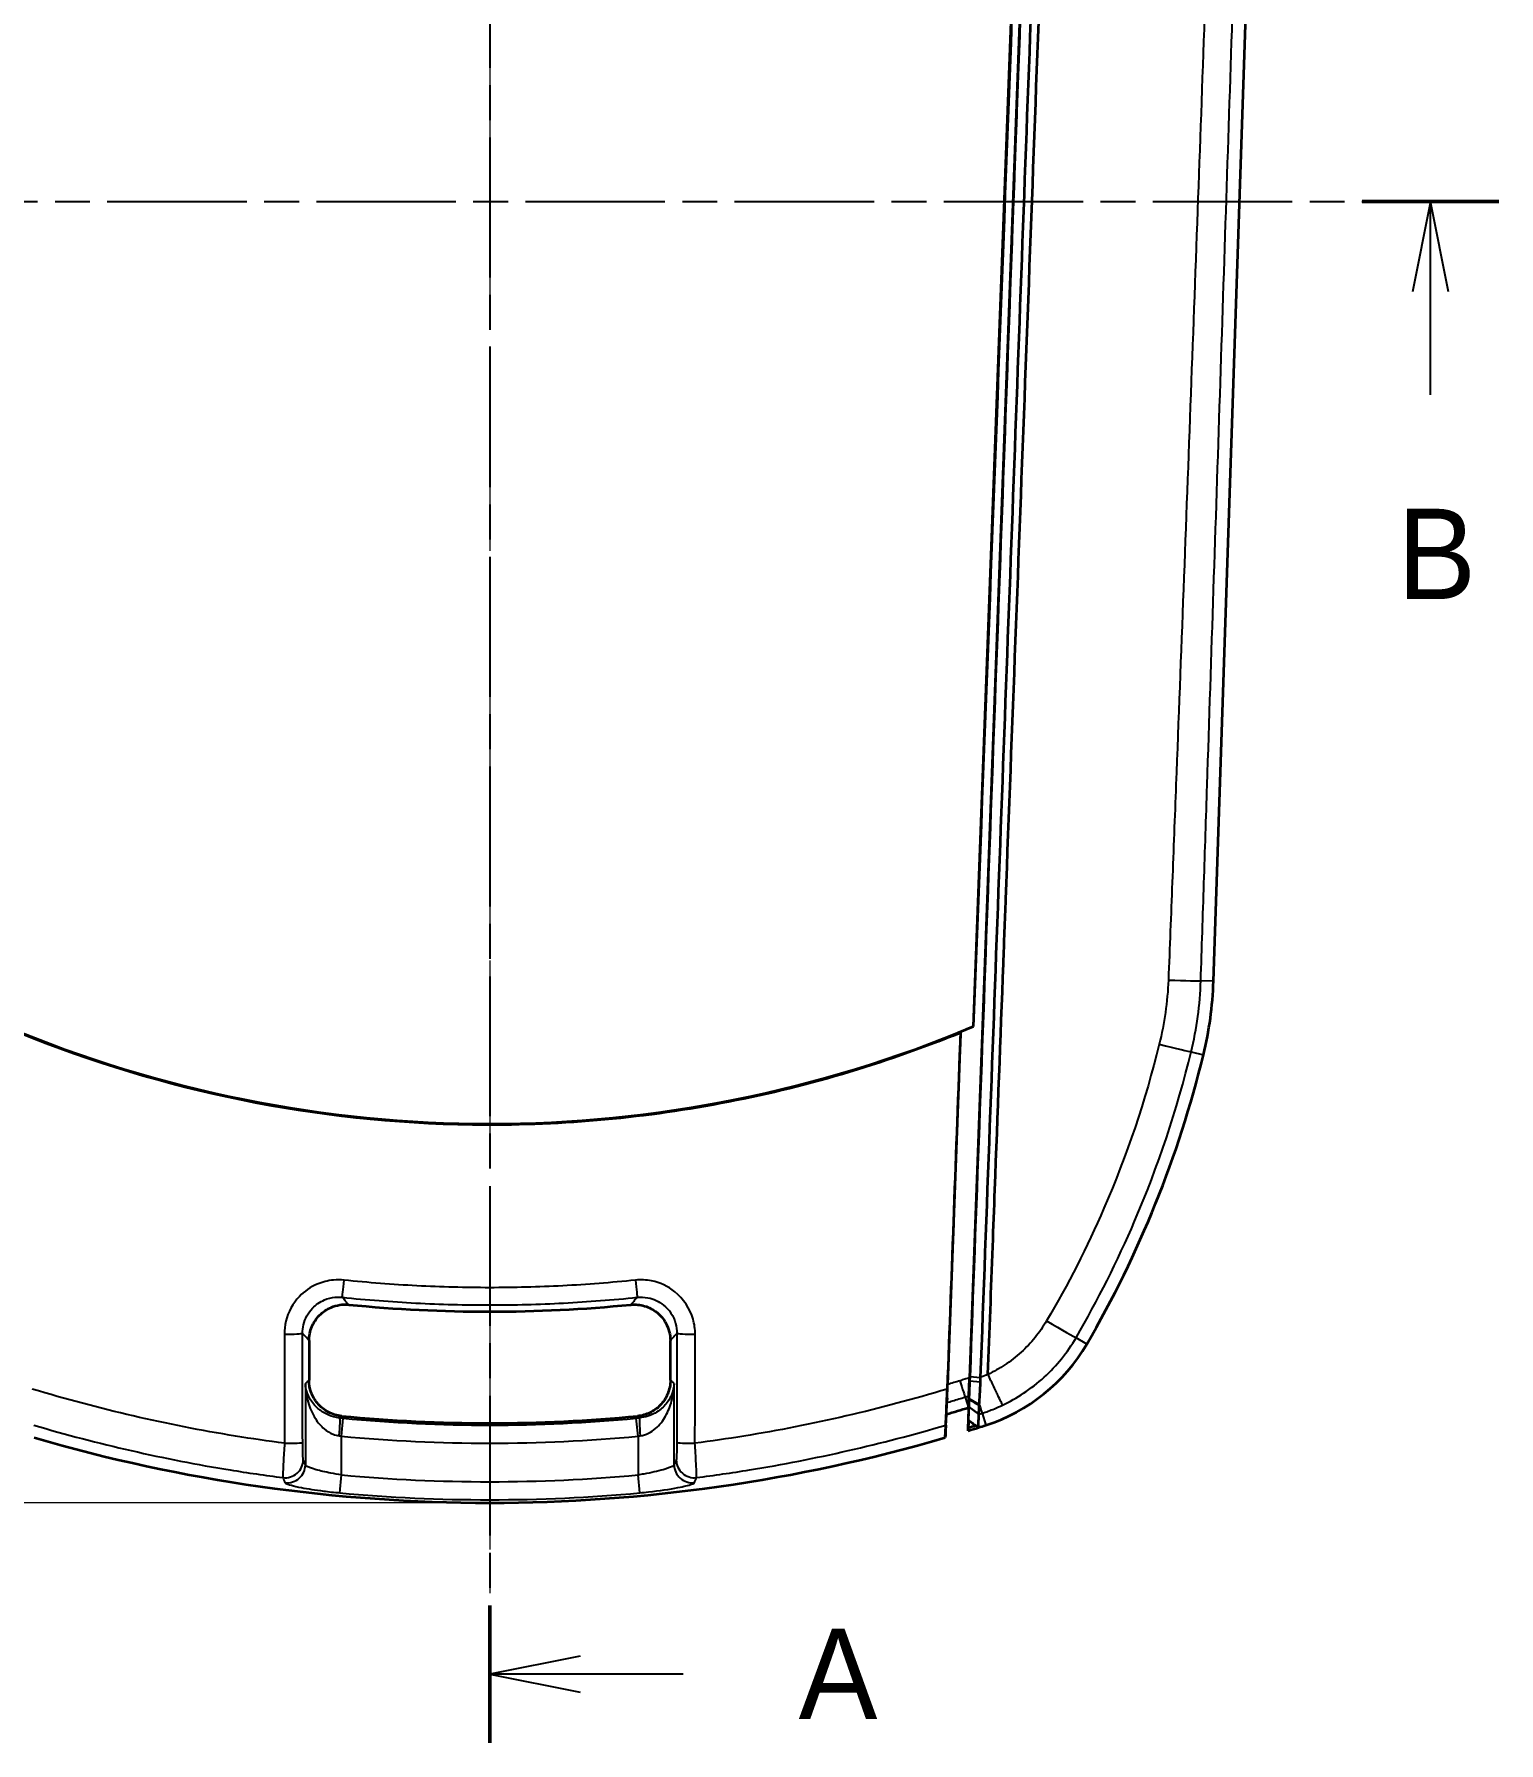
# Model space of a CAD drawing. Header units: millimetres. Extents: x 0 to 1594, y 0 to 281.
# Drawn here: x 518.78 to 559.32, y 123.63 to 170.9 of the extents above; entities that cross this region are included whole.
import ezdxf

# ---------------------------------------------------------------- set-up
doc = ezdxf.new("R2010")
doc.units = ezdxf.units.MM
doc.linetypes.add('CHAIN', pattern=[0.3543, 0.2362, -0.0295, 0.0591, -0.0295])
doc.layers.get('Defpoints').update_dxf_attribs({"lineweight": 25})
doc.layers.add('Centerline (ISO)', color=7, linetype='Continuous', lineweight=18, true_color=0x80ffff)
for name, color, linetype, lineweight in [('Dimension (ISO)', 7, 'Continuous', 18), ('Section Line (ISO)', 7, 'CHAIN', 25), ('Visible (ISO)', 7, 'Continuous', 35), ('Visible Narrow (ISO)', 7, 'Continuous', 25)]:
    doc.layers.add(name, color=color, linetype=linetype, lineweight=lineweight)
doc.styles.add('Note Text (TK)', font='')
doc.styles.get('Note Text (TK)').set_extended_font_data('MS PGothic')
doc.dimstyles.new('Default - Method 1b (TK)', dxfattribs={"dimtxt": 2.5, "dimasz": 2.5, "dimexe": 1, "dimexo": 1.5, "dimgap": 1, "dimtad": 1, "dimtoh": 1, "dimrnd": 1e-08, "dimdsep": 46, "dimtxsty": 'Note Text (TK)', "dimcen": 0.09, "dimdle": 5, "dimclrd": 100, "dimclre": 100, "dimclrt": 7, "dimadec": 1, "dimazin": 1, "dimtfac": 1, "dimtmove": 0, "dimatfit": 3, "dimfxl": 0, "dimtolj": 1, "dimlwd": -1, "dimlwe": -1, "dimarcsym": 0})

# ---------------------------------------------------------------- blocks, each defined once
blk = doc.blocks.new('2dTransSection0')
at = {"layer": 'Section Line (ISO)', "linetype": 'CHAIN', "ltscale": 16.373896}
blk.add_line((144.891, 216.651), (144.891, 131.632), dxfattribs=at)
at = {"layer": 'Section Line (ISO)', "linetype": 'Continuous', "lineweight": 50}
blk.add_line((144.891, 135.434), (144.891, 131.632), dxfattribs=at)
at = {"layer": 'Section Line (ISO)', "linetype": 'Continuous'}
for p, q in [((147.391, 134.033), (144.891, 133.533)), ((147.391, 133.533), (144.891, 133.533)), ((144.891, 133.533), (147.391, 133.033)), ((150.24, 133.533), (147.391, 133.533))]:
    blk.add_line(p, q, dxfattribs=at)
at = {"layer": 'Section Line (ISO)', "insert": (153.439, 132.29), "char_height": 2.5, "attachment_point": 7, "style": 'Note Text (TK)'}
blk.add_mtext('A', dxfattribs=at)
blk = doc.blocks.new('2dTransSection1')
at = {"layer": 'Section Line (ISO)', "linetype": 'CHAIN', "ltscale": 16.335133}
blk.add_line((116.944, 174.275), (172.819, 174.275), dxfattribs=at)
at = {"layer": 'Section Line (ISO)', "linetype": 'Continuous', "lineweight": 50}
for p, q in [((116.944, 174.275), (120.731, 174.275)), ((169.032, 174.275), (172.819, 174.275))]:
    blk.add_line(p, q, dxfattribs=at)
at = {"layer": 'Section Line (ISO)', "linetype": 'Continuous'}
for p, q in [((118.838, 174.275), (118.338, 171.775)), ((118.838, 171.775), (118.838, 174.275)), ((119.338, 171.775), (118.838, 174.275)), ((170.926, 174.275), (170.426, 171.775)), ((170.926, 171.775), (170.926, 174.275)), ((171.426, 171.775), (170.926, 174.275)), ((118.838, 168.928), (118.838, 171.775)), ((170.926, 168.928), (170.926, 171.775))]:
    blk.add_line(p, q, dxfattribs=at)
at = {"layer": 'Section Line (ISO)', "char_height": 2.5, "attachment_point": 7, "style": 'Note Text (TK)'}
for insert in [(117.918, 163.275), (170.006, 163.275)]:
    blk.add_mtext('B', dxfattribs=dict(at, insert=insert))
blk = doc.blocks.new('*D34')
at = {"layer": 'Defpoints', "color": 0, "transparency": 16777216}
for p in [(531.391, 202.275), (498.391, 130.275), (531.391, 130.275)]:
    blk.add_point(p, dxfattribs=at)
at = {"layer": 'Dimension (ISO)', "color": 100, "transparency": 16777216}
for p, q in [((529.891, 202.275), (497.391, 202.275)), ((498.391, 199.775), (498.391, 132.775)), ((529.891, 130.275), (497.391, 130.275))]:
    blk.add_line(p, q, dxfattribs=at)
for points in [[(497.974, 199.775), (498.807, 199.775), (498.391, 202.275)], [(497.974, 132.775), (498.807, 132.775), (498.391, 130.275)]]:
    blk.add_solid(points, dxfattribs=at)
at = {"layer": 'Dimension (ISO)', "color": 7, "transparency": 16777216, "insert": (496.141, 164.669), "char_height": 2.5, "attachment_point": 4, "rotation": 90, "style": 'Note Text (TK)'}
blk.add_mtext('\\A1;72', dxfattribs=at)

msp = doc.modelspace()

# ---------------------------------------------------------------- linework, layer by layer
at = {"layer": 'Centerline (ISO)', "linetype": 'CHAIN', "ltscale": 23.990969}
msp.add_line((531.3906, 204.7746), (531.3906, 127.7746), dxfattribs=at)
at = {"layer": 'Visible (ISO)'}
for p, q in [((546.7392, 189.6666), (544.6701, 133.7339)), ((546.4515, 188.1052), (544.7695, 143.4494)), ((551.4215, 144.7009), (552.8631, 187.9496)), ((544.4236, 143.3017), (544.0627, 133.5448)), ((526.3906, 134.7591), (526.3906, 133.6658)), ((536.3906, 133.6658), (536.3906, 134.7591)), ((544.6529, 133.2686), (544.6538, 133.3358)), ((544.6761, 133.7663), (544.6717, 133.648)), ((544.0319, 132.7122), (544.0442, 133.0453)), ((544.0501, 133.1681), (544.0455, 133.0816)), ((544.6391, 132.8973), (544.6332, 132.5666)), ((543.9995, 132.0772), (544.0319, 132.7122)), ((544.6373, 132.5635), (544.632, 132.2668)), ((544.6351, 132.3501), (544.6388, 132.5623))]:
    msp.add_line(p, q, dxfattribs=at)
for centre, radius, start, end in [((541.427, 145.034), 10, 346.30701, 358.09085), ((521.9955, 149.7684), 30, 329.77172, 346.30701), ((531.3906, 175.2746), 39.7131, 264.36074, 275.63926), ((543.5961, 137.1822), 5, 287.76648, 329.77172), ((531.3906, 175.2746), 42.8, 264.50799, 275.49201), ((531.3906, 175.2746), 44.9213, 287.14775, 287.41768), ((531.3906, 175.2746), 45, 287.48939, 287.76648), ((531.3906, 175.2746), 45, 253.72803, 286.27197), ((531.3906, 175.2746), 45, 287.11273, 287.48939)]:
    msp.add_arc(centre, radius, start, end, dxfattribs=at)
msp.add_ellipse((531.3906, 175.2977), major_axis=(0, 34.5444), ratio=0.9999998, start_param=2.7438951, end_param=3.5392902, dxfattribs=at)
for points, knots in [([(546.7441, 189.6672), (546.7435, 189.6516), (546.7429, 189.6361), (546.5704, 184.9741), (546.3986, 180.3279), (546.0536, 171.0042), (545.8806, 166.3267), (545.7076, 161.6498), (545.5349, 156.981), (545.3622, 152.3129), (545.0183, 143.0183), (544.8472, 138.3918), (544.6761, 133.7663)], [0.056824, 0.056824, 0.056824, 0.056824, 0.0614944, 0.0614944, 1.4567218, 1.4567218, 2.8615572, 2.8615572, 2.8615572, 4.2639783, 4.2639783, 5.6545448, 5.6545448, 5.6545448, 5.6545448]), ([(544.9779, 133.7408), (545.1491, 138.3673), (545.3203, 142.995), (545.6642, 152.2919), (545.837, 156.961), (546.0097, 161.631), (546.1828, 166.3091), (546.3559, 170.9877), (546.7009, 180.3137), (546.8728, 184.9611), (547.0459, 189.6406), (547.0471, 189.6727), (547.0483, 189.7047)], [-5.6545448, -5.6545448, -5.6545448, -5.6545448, -4.2639783, -4.2639783, -2.8615572, -2.8615572, -2.8615572, -1.4567218, -1.4567218, -0.0614944, -0.0614944, -0.0518864, -0.0518864, -0.0518864, -0.0518864]), ([(545.1795, 133.8291), (545.2241, 135.0103), (545.2689, 136.1865), (545.3331, 137.8886), (545.3527, 138.4098), (545.4511, 141.0299), (545.5288, 143.113), (545.6295, 145.785), (545.652, 146.3806), (545.8547, 151.739), (546.0344, 156.5057), (546.5808, 171.0567), (546.9231, 180.534), (547.2763, 189.72)], [-5.3671448, -5.3671448, -5.3671448, -5.3671448, -5.041829, -5.041829, -4.8983352, -4.8983352, -4.320595, -4.320595, -4.1536633, -4.1536633, -2.8114963, -2.8114963, -0.0572676, -0.0572676, -0.0572676, -0.0572676]), ([(544.4174, 143.2765), (542.2777, 142.4059), (540.0559, 141.7519), (535.5189, 140.8978), (533.2154, 140.699), (526.605, 140.7911), (522.3502, 141.6546), (518.3638, 143.2765)], [-2.6921121, -2.6921121, -2.6921121, -2.6921121, -1.9989849, -1.9989849, -1.3070956, -1.3070956, -0.0156897, -0.0156897, -0.0156897, -0.0156897]), ([(544.4236, 143.3017), (544.4226, 143.2975), (544.4216, 143.2933), (544.4195, 143.2849), (544.4185, 143.2807), (544.4174, 143.2765)], [-0.059987878, -0.059987878, -0.059987878, -0.059987878, -0.029984892, -0.029984892, -0.000029507, -0.000029507, -0.000029507, -0.000029507]), ([(526.3906, 134.7591), (526.3906, 134.8894), (526.4161, 135.0185), (526.515, 135.2594), (526.5874, 135.3689), (526.7703, 135.554), (526.8788, 135.6278), (527.0754, 135.7114), (527.156, 135.7344), (527.3212, 135.7596), (527.4051, 135.7619), (527.4882, 135.7537)], [0, 0, 0, 0, 0.03909006, 0.03909006, 0.0781273, 0.0781273, 0.1171428, 0.1171428, 0.14220416, 0.14220416, 0.16727226, 0.16727226, 0.16727226, 0.16727226]), ([(535.293, 135.7537), (535.4227, 135.7665), (535.5536, 135.7538), (535.8031, 135.6791), (535.9192, 135.6177), (536.1214, 135.454), (536.2055, 135.3532), (536.308, 135.1658), (536.3388, 135.0878), (536.3802, 134.9259), (536.3906, 134.8427), (536.3906, 134.7591)], [0, 0, 0, 0, 0.03909035, 0.03909035, 0.07812795, 0.07812795, 0.11714382, 0.11714382, 0.14220454, 0.14220454, 0.16727226, 0.16727226, 0.16727226, 0.16727226]), ([(527.2944, 132.671), (527.1647, 132.6835), (527.0387, 132.7212), (526.8085, 132.8426), (526.7064, 132.9252), (526.5485, 133.1143), (526.4901, 133.2158), (526.4109, 133.4343), (526.3906, 133.5496), (526.3906, 133.6658)], [0, 0, 0, 0, 0.03907277, 0.03907277, 0.07810683, 0.07810683, 0.11296653, 0.11296653, 0.14783463, 0.14783463, 0.14783463, 0.14783463]), ([(536.3906, 133.6658), (536.3906, 133.5356), (536.3652, 133.4066), (536.2663, 133.1658), (536.1939, 133.0562), (536.0208, 132.8809), (535.9254, 132.8131), (535.7154, 132.7134), (535.6026, 132.6822), (535.4869, 132.671)], [0, 0, 0, 0, 0.03907299, 0.03907299, 0.07810732, 0.07810732, 0.11296658, 0.11296658, 0.14783463, 0.14783463, 0.14783463, 0.14783463]), ([(544.033, 132.846), (544.0351, 132.9132), (544.0375, 132.9859), (544.044, 133.1763), (544.0483, 133.2973), (544.0528, 133.4199)], [0.01161454, 0.01161454, 0.01161454, 0.01161454, 0.036346426, 0.036346426, 0.07316926, 0.07316926, 0.07316926, 0.07316926]), ([(544.0501, 133.1681), (544.0505, 133.1819), (544.0509, 133.1968), (544.0527, 133.2579), (544.0544, 133.3101), (544.0583, 133.4232), (544.0604, 133.4836), (544.0627, 133.5448)], [0.031434171, 0.031434171, 0.031434171, 0.031434171, 0.037725816, 0.037725816, 0.055887918, 0.055887918, 0.074232563, 0.074232563, 0.074232563, 0.074232563]), ([(544.6515, 133.2321), (544.6517, 133.2372), (544.6521, 133.2544), (544.653, 133.2975), (544.6534, 133.3153), (544.6538, 133.3358)], [0, 0, 0, 0, 0.01861082, 0.01861082, 0.028536305, 0.028536305, 0.028536305, 0.028536305]), ([(544.6717, 133.648), (544.6683, 133.5557), (544.6648, 133.4646), (544.658, 133.296), (544.6548, 133.219), (544.6519, 133.1536)], [0, 0, 0, 0, 0.037805229, 0.037805229, 0.075182274, 0.075182274, 0.075182274, 0.075182274]), ([(544.6538, 133.3358), (544.6547, 133.3548), (544.6556, 133.3759), (544.6587, 133.4449), (544.6609, 133.4976), (544.6655, 133.6116), (544.6678, 133.6724), (544.6701, 133.7339)], [0.028589926, 0.028589926, 0.028589926, 0.028589926, 0.0377772, 0.0377772, 0.056084455, 0.056084455, 0.074542446, 0.074542446, 0.074542446, 0.074542446]), ([(544.9391, 132.9895), (544.9447, 133.0695), (544.9508, 133.1652), (544.9626, 133.3801), (544.9683, 133.4986), (544.9734, 133.6228)], [-0.075182274, -0.075182274, -0.075182274, -0.075182274, -0.037805229, -0.037805229, 0, 0, 0, 0]), ([(544.9734, 133.6228), (544.9742, 133.6424), (544.975, 133.662), (544.9765, 133.7014), (544.9772, 133.7211), (544.9779, 133.7408)], [-5.666399424, -5.666399424, -5.666399424, -5.666399424, -5.660472097, -5.660472097, -5.65454477, -5.65454477, -5.65454477, -5.65454477]), ([(544.0122, 132.4209), (544.0126, 132.4311), (544.0142, 132.4653), (544.0197, 132.5791), (544.0237, 132.6589), (544.0299, 132.7842), (544.0314, 132.8145), (544.033, 132.846)], [0, 0, 0, 0, 0.037084165, 0.037084165, 0.075554789, 0.075554789, 0.087088956, 0.087088956, 0.087088956, 0.087088956]), ([(544.0442, 133.0453), (544.0444, 133.0504), (544.0452, 133.0675), (544.0475, 133.1148), (544.0487, 133.1394), (544.0501, 133.1681)], [0, 0, 0, 0, 0.018501692, 0.018501692, 0.031486223, 0.031486223, 0.031486223, 0.031486223]), ([(544.6467, 132.9309), (544.6457, 132.9018), (544.6446, 132.8727), (544.6423, 132.8116), (544.6411, 132.7797), (544.64, 132.7478), (544.6388, 132.7173), (544.6377, 132.6868), (544.6355, 132.6264), (544.6343, 132.5965), (544.6332, 132.5666)], [-0.44757829, -0.44757829, -0.44757829, -0.44757829, -0.34189849, -0.34189849, -0.22603826, -0.22603826, -0.22603826, -0.11526825, -0.11526825, -0.00699889, -0.00699889, -0.00699889, -0.00699889]), ([(544.6468, 132.9315), (544.6467, 132.9314), (544.6467, 132.9313), (544.6467, 132.9311), (544.6467, 132.931), (544.6467, 132.9309)], [0.12519230833, 0.12519230833, 0.12519230833, 0.12519230833, 0.12567019281, 0.12567019281, 0.1261480773, 0.1261480773, 0.1261480773, 0.1261480773]), ([(544.651, 133.1351), (544.6508, 133.1221), (544.6505, 133.1095), (544.6497, 133.0657), (544.6491, 133.0378), (544.6486, 133.0143), (544.6482, 132.9914), (544.6478, 132.9729), (544.6473, 132.9522), (544.6472, 132.9465), (544.6469, 132.9372), (544.6468, 132.9337), (544.6468, 132.9315)], [0.056145617, 0.056145617, 0.056145617, 0.056145617, 0.063959354, 0.063959354, 0.084688928, 0.084688928, 0.084688928, 0.104864016, 0.104864016, 0.114828096, 0.114828096, 0.125192308, 0.125192308, 0.125192308, 0.125192308]), ([(544.9278, 132.7221), (544.928, 132.7247), (544.9282, 132.7288), (544.9289, 132.7399), (544.9293, 132.7468), (544.9306, 132.7717), (544.9318, 132.794), (544.9332, 132.8216), (544.9346, 132.8501), (544.9362, 132.884), (544.9386, 132.9375), (544.9393, 132.9526), (544.9399, 132.9684)], [-0.125192308, -0.125192308, -0.125192308, -0.125192308, -0.114828096, -0.114828096, -0.104864016, -0.104864016, -0.084688928, -0.084688928, -0.084688928, -0.063959354, -0.063959354, -0.056285228, -0.056285228, -0.056285228, -0.056285228]), ([(544.0122, 132.4209), (544.011, 132.389), (544.0098, 132.3571), (544.0056, 132.2425), (544.0025, 132.1598), (543.9995, 132.0772)], [0.18891145, 0.18891145, 0.18891145, 0.18891145, 0.30468792, 0.30468792, 0.60490983, 0.60490983, 0.60490983, 0.60490983]), ([(544.6332, 132.5666), (544.6801, 132.5313), (544.727, 132.496), (544.8207, 132.4254), (544.8676, 132.3901), (544.9144, 132.3548)], [0, 0, 0, 0, 0.017600569, 0.017600569, 0.035202217, 0.035202217, 0.035202217, 0.035202217]), ([(544.9144, 132.3548), (544.9144, 132.3553), (544.9145, 132.3557), (544.9156, 132.3862), (544.9167, 132.4162), (544.9189, 132.4767), (544.92, 132.5073), (544.9211, 132.5378), (544.9222, 132.5698), (544.9234, 132.6018), (544.9256, 132.663), (544.9267, 132.6922), (544.9277, 132.7214)], [0.00532719, 0.00532719, 0.00532719, 0.00532719, 0.00699889, 0.00699889, 0.11526825, 0.11526825, 0.22603826, 0.22603826, 0.22603826, 0.34189849, 0.34189849, 0.44757829, 0.44757829, 0.44757829, 0.44757829]), ([(544.9277, 132.7214), (544.9277, 132.7215), (544.9277, 132.7216), (544.9278, 132.7218), (544.9278, 132.722), (544.9278, 132.7221)], [-0.1261480773, -0.1261480773, -0.1261480773, -0.1261480773, -0.12567019281, -0.12567019281, -0.12519230833, -0.12519230833, -0.12519230833, -0.12519230833]), ([(544.632, 132.2668), (544.6325, 132.2808), (544.633, 132.2946), (544.634, 132.3224), (544.6346, 132.3362), (544.6351, 132.3501)], [0.00100527, 0.00100527, 0.00100527, 0.00100527, 0.05140962, 0.05140962, 0.10172985, 0.10172985, 0.10172985, 0.10172985])]:
    msp.add_open_spline(points, degree=3, knots=knots, dxfattribs=at)
for points, degree in [([(546.4605, 188.1116), (545.9076, 173.2172), (545.3453, 158.3284), (544.7737, 143.4465)], 3), ([(544.4174, 143.2765), (544.2959, 139.9905), (544.1743, 136.7049), (544.0528, 133.4199)], 3), ([(544.7737, 143.4465), (544.6572, 143.3976), (544.5406, 143.3493), (544.4236, 143.3017)], 3), ([(544.7737, 143.4465), (544.7716, 143.4479), (544.7695, 143.4494)], 2), ([(544.6391, 132.8973), (544.4371, 132.8341), (544.2347, 132.7724), (544.0319, 132.7122)], 3), ([(544.651, 133.1351), (544.6517, 133.1796), (544.6523, 133.2241), (544.6529, 133.2686)], 3), ([(544.6519, 133.1536), (544.6516, 133.1474), (544.6513, 133.1412), (544.651, 133.1351)], 3), ([(544.9376, 132.968), (544.9381, 132.975), (544.9386, 132.9822), (544.9391, 132.9895)], 3)]:
    msp.add_open_spline(points, degree=degree, dxfattribs=at)
msp.add_rational_spline([(544.6391, 132.8973), (544.6453, 133.0653), (544.6515, 133.2321)], [133.929089376, 134.288588635, 134.647122312], degree=2, dxfattribs=at)
at = {"layer": 'Visible Narrow (ISO)'}
for p, q in [((544.6701, 133.7339), (546.7392, 189.6669)), ((551.4215, 144.7009), (551.0705, 144.7126)), ((550.8027, 142.7497), (551.1428, 142.6668)), ((547.9163, 134.665), (547.6167, 134.8396)), ((526.2871, 133.5719), (526.2871, 131.3245)), ((536.4942, 131.3245), (536.4942, 133.5719)), ((544.6717, 133.648), (544.9734, 133.6228)), ((544.6761, 133.7663), (544.9779, 133.7408)), ((544.5449, 133.1986), (544.6391, 132.8973)), ((544.9277, 132.7214), (544.6467, 132.9309)), ((544.6468, 132.9315), (544.9278, 132.7221)), ((544.9391, 132.9895), (544.6519, 133.1536)), ((527.2865, 132.1166), (527.3338, 132.614)), ((535.4948, 132.1166), (535.4475, 132.614)), ((545.0162, 132.7503), (545.1218, 132.4207)), ((527.2865, 131.0448), (527.2865, 132.1166)), ((535.4948, 132.1166), (535.4948, 131.0448)), ((527.2404, 130.5485), (527.2865, 131.0448)), ((535.5408, 130.5485), (535.4948, 131.0448))]:
    msp.add_line(p, q, dxfattribs=at)
for radius, start, end in [(42.853, 264.56773, 275.43227), (43.3527, 264.56773, 275.43227), (44.4198, 264.69861, 275.30139), (44.9182, 264.69861, 275.30139)]:
    msp.add_arc((531.3906, 175.2746), radius, start, end, dxfattribs=at)
for centre, major_axis, ratio, start_param, end_param in [((550.0742, 144.7458), (0.9995, -0.0325), 0.0103448, 4.8120867, 6.2046413), ((549.8341, 142.9857), (0.9717, -0.2364), 0.0047785, 4.8035804, 6.2046446), ((527.3598, 136.4549), (-0.0517, -0.4973), 0.0009382, 0.0349066, 1.5262551), ((535.4214, 136.4549), (0.0517, -0.4973), 0.0009382, 4.7569302, 6.2482787), ((546.7553, 135.3415), (0.8644, -0.5029), 0.0083768, 4.7718054, 6.2046427), ((525.7085, 134.9609), (0.5, 0.0008), 0.0458331, 4.7068256, 6.248242), ((537.0727, 134.9609), (-0.5, 0.0008), 0.0458331, 0.0349433, 1.5763597), ((544.3962, 133.6743), (0.1492, -0.4772), 0.0008002, 4.763777, 6.2046455), ((544.712, 133.6997), (0.3052, -0.9523), 0.0007928, 5.5538721, 6.2046455), ((527.1917, 132.1256), (0.0473, 0.4978), 0.0628803, 4.7183683, 6.2482095), ((535.5895, 132.1256), (-0.0473, 0.4978), 0.0628803, 0.0349758, 1.564817), ((525.7135, 131.9435), (0.5, 0.0008), 0.0482875, 4.7062724, 6.2482379), ((537.0677, 131.9435), (-0.5, 0.0008), 0.0482875, 0.0349474, 1.5769129), ((525.7296, 131.4633), (-0.4616, -0.1922), 0.9958987, 1.0495267, 2.7455884), ((537.0517, 131.4633), (0.4616, -0.1922), 0.9958987, 3.5375969, 5.2336586), ((525.7874, 131.3245), (-0.4615, -0.1923), 0.9959051, 1.0508887, 2.7452618), ((536.9939, 131.3245), (0.4615, -0.1923), 0.9959051, 3.5379235, 5.2322966)]:
    msp.add_ellipse(centre, major_axis=major_axis, ratio=ratio, start_param=start_param, end_param=end_param, dxfattribs=at)
for points, knots in [([(551.7534, 187.9902), (551.739, 187.5354), (551.7236, 187.0945), (551.6931, 186.2034), (551.6778, 185.7579), (551.6319, 184.4201), (551.6012, 183.528), (551.5059, 180.7777), (551.441, 178.9197), (551.2497, 173.494), (551.1217, 169.9265), (550.8599, 162.7548), (550.7261, 159.1506), (550.5217, 153.7444), (550.4529, 151.9423), (550.3489, 149.2393), (550.3141, 148.3383), (550.2441, 146.5363), (550.2097, 145.6402), (550.1733, 144.7323)], [-4.3273291, -4.3273291, -4.3273291, -4.3273291, -4.1936085, -4.1936085, -4.0598879, -4.0598879, -3.7921176, -3.7921176, -3.2344481, -3.2344481, -2.1636645, -2.1636645, -1.0818323, -1.0818323, -0.5409161, -0.5409161, -0.2704581, -0.2704581, 0, 0, 0, 0]), ([(551.0705, 144.7126), (551.0998, 145.6136), (551.1294, 146.5146), (551.1884, 148.3166), (551.2179, 149.2177), (551.3064, 151.9207), (551.3655, 153.7228), (551.543, 159.1289), (551.6616, 162.733), (551.8981, 169.9044), (552.016, 173.4717), (552.1956, 178.8969), (552.2572, 180.7548), (552.3484, 183.5047), (552.378, 184.3968), (552.4225, 185.7344), (552.4373, 186.1799), (552.4669, 187.0709), (552.4816, 187.5163), (552.4965, 187.9618)], [0, 0, 0, 0, 0.2704581, 0.2704581, 0.5409161, 0.5409161, 1.0818323, 1.0818323, 2.1636645, 2.1636645, 3.2344481, 3.2344481, 3.7921176, 3.7921176, 4.0598879, 4.0598879, 4.1936085, 4.1936085, 4.3273291, 4.3273291, 4.3273291, 4.3273291]), ([(550.1733, 144.7323), (550.1614, 144.4337), (550.1343, 144.1354), (550.0502, 143.5436), (549.9928, 143.2482), (549.9214, 142.9596)], [-0.17787956, -0.17787956, -0.17787956, -0.17787956, -0.08893978, -0.08893978, 0, 0, 0, 0]), ([(550.8027, 142.7497), (550.8808, 143.071), (550.9425, 143.3967), (551.0319, 144.0519), (551.0598, 144.3821), (551.0705, 144.7126)], [0, 0, 0, 0, 0.08893978, 0.08893978, 0.17787956, 0.17787956, 0.17787956, 0.17787956]), ([(549.9214, 142.9596), (549.538, 141.4081), (549.0255, 139.8888), (547.9257, 137.3524), (547.3965, 136.3105), (546.8024, 135.3044)], [-0.82696655, -0.82696655, -0.82696655, -0.82696655, -0.34894127, -0.34894127, 0, 0, 0, 0]), ([(547.6167, 134.8396), (548.2219, 135.8799), (548.7641, 136.9569), (549.8892, 139.5781), (550.4129, 141.1476), (550.8027, 142.7497)], [0, 0, 0, 0, 0.34894127, 0.34894127, 0.82696655, 0.82696655, 0.82696655, 0.82696655]), ([(527.358, 136.4327), (527.2613, 136.4427), (527.1636, 136.4433), (526.9119, 136.4203), (526.7593, 136.3818), (526.4303, 136.2415), (526.2607, 136.1241), (525.9397, 135.7879), (525.8097, 135.5495), (525.7198, 135.1777), (525.7056, 135.0578), (525.7058, 134.938)], [0, 0, 0, 0, 0.02914914, 0.02914914, 0.07578776, 0.07578776, 0.13641797, 0.13641797, 0.21523724, 0.21523724, 0.25121954, 0.25121954, 0.25121954, 0.25121954]), ([(535.4232, 136.4327), (534.7535, 136.3632), (534.082, 136.311), (532.7372, 136.2414), (532.0639, 136.2239), (531.3906, 136.2239), (530.7173, 136.2239), (530.044, 136.2414), (528.6992, 136.311), (528.0277, 136.3632), (527.358, 136.4327)], [-0.80760007, -0.80760007, -0.80760007, -0.80760007, -0.60570005, -0.60570005, -0.40380003, -0.40380003, -0.40380003, -0.20190002, -0.20190002, 0, 0, 0, 0]), ([(537.0754, 134.938), (537.0757, 135.0766), (537.0566, 135.2153), (536.9348, 135.6474), (536.7554, 135.9187), (536.3264, 136.262), (536.1036, 136.3656), (535.7227, 136.4412), (535.5718, 136.4481), (535.4232, 136.4327)], [0, 0, 0, 0, 0.0416192, 0.0416192, 0.1347749, 0.1347749, 0.20643314, 0.20643314, 0.25121954, 0.25121954, 0.25121954, 0.25121954]), ([(526.2082, 134.9609), (526.208, 135.0409), (526.2173, 135.1209), (526.2769, 135.369), (526.3633, 135.5281), (526.577, 135.7523), (526.6899, 135.8307), (526.9091, 135.9242), (527.0108, 135.9498), (527.1786, 135.965), (527.2437, 135.9646), (527.3082, 135.9578)], [-0.25121954, -0.25121954, -0.25121954, -0.25121954, -0.21523724, -0.21523724, -0.13641797, -0.13641797, -0.07578776, -0.07578776, -0.02914914, -0.02914914, 0, 0, 0, 0]), ([(527.3082, 135.9578), (527.9862, 135.8874), (528.666, 135.8346), (530.0274, 135.764), (530.709, 135.7464), (531.3906, 135.7464), (532.0722, 135.7464), (532.7538, 135.764), (534.1153, 135.8346), (534.7951, 135.8874), (535.473, 135.9578)], [0, 0, 0, 0, 0.20190002, 0.20190002, 0.40380003, 0.40380003, 0.40380003, 0.60570005, 0.60570005, 0.80760007, 0.80760007, 0.80760007, 0.80760007]), ([(527.4882, 135.7537), (527.4776, 135.7657), (527.4669, 135.7777), (527.4343, 135.8147), (527.4123, 135.8396), (527.3904, 135.8645), (527.3684, 135.8895), (527.3464, 135.9144), (527.319, 135.9455), (527.3136, 135.9517), (527.3082, 135.9578)], [0.10020361, 0.10020361, 0.10020361, 0.10020361, 0.19429667, 0.19429667, 0.38859335, 0.38859335, 0.38859335, 0.58289002, 0.58289002, 0.63072111, 0.63072111, 0.63072111, 0.63072111]), ([(535.473, 135.9578), (535.4676, 135.9517), (535.4622, 135.9455), (535.4348, 135.9144), (535.4128, 135.8895), (535.3909, 135.8645), (535.3689, 135.8396), (535.3469, 135.8147), (535.3143, 135.7777), (535.3037, 135.7657), (535.293, 135.7537)], [-0.63076992, -0.63076992, -0.63076992, -0.63076992, -0.58292663, -0.58292663, -0.38861776, -0.38861776, -0.38861776, -0.19430888, -0.19430888, -0.10025242, -0.10025242, -0.10025242, -0.10025242]), ([(535.473, 135.9578), (535.5721, 135.9682), (535.6727, 135.9636), (535.9266, 135.9134), (536.075, 135.8443), (536.3606, 135.6154), (536.48, 135.4344), (536.5607, 135.146), (536.5733, 135.0534), (536.573, 134.9609)], [-0.25121954, -0.25121954, -0.25121954, -0.25121954, -0.20643314, -0.20643314, -0.1347749, -0.1347749, -0.0416192, -0.0416192, 0, 0, 0, 0]), ([(546.8024, 135.3044), (546.7084, 135.1451), (546.6011, 134.9908), (546.3656, 134.7012), (546.2373, 134.5656), (546.0991, 134.4398), (545.957, 134.3104), (545.8047, 134.1919), (545.4967, 133.9882), (545.3411, 133.9005), (545.1804, 133.8246)], [-0.22096264, -0.22096264, -0.22096264, -0.22096264, -0.16572198, -0.16572198, -0.11048132, -0.11048132, -0.11048132, -0.0536833, -0.0536833, -0.00095823, -0.00095823, -0.00095823, -0.00095823]), ([(525.7058, 134.938), (525.7065, 134.4348), (525.7073, 133.9317), (525.7089, 132.9255), (525.7097, 132.4224), (525.7105, 131.9193)], [-0.30207606, -0.30207606, -0.30207606, -0.30207606, -0.15103803, -0.15103803, 0, 0, 0, 0]), ([(526.2132, 131.9435), (526.2123, 132.4464), (526.2115, 132.9492), (526.2098, 133.9551), (526.209, 134.458), (526.2082, 134.9609)], [0, 0, 0, 0, 0.15103803, 0.15103803, 0.30207606, 0.30207606, 0.30207606, 0.30207606]), ([(526.2082, 134.9609), (526.2129, 134.9557), (526.2176, 134.9505), (526.2449, 134.9203), (526.2675, 134.8952), (526.29, 134.8703), (526.3126, 134.8453), (526.3352, 134.8203), (526.3687, 134.7833), (526.3797, 134.7712), (526.3906, 134.7591)], [-0.62321156, -0.62321156, -0.62321156, -0.62321156, -0.58289002, -0.58289002, -0.38859335, -0.38859335, -0.38859335, -0.19429667, -0.19429667, -0.10020361, -0.10020361, -0.10020361, -0.10020361]), ([(536.3906, 134.7591), (536.4015, 134.7712), (536.4125, 134.7832), (536.446, 134.8203), (536.4686, 134.8452), (536.4912, 134.8702), (536.5138, 134.8952), (536.5364, 134.9203), (536.5636, 134.9505), (536.5683, 134.9557), (536.573, 134.9609)], [0.10025242, 0.10025242, 0.10025242, 0.10025242, 0.19430888, 0.19430888, 0.38861776, 0.38861776, 0.38861776, 0.58292663, 0.58292663, 0.62326038, 0.62326038, 0.62326038, 0.62326038]), ([(536.573, 134.9609), (536.5722, 134.458), (536.5714, 133.9551), (536.5697, 132.9492), (536.5689, 132.4464), (536.568, 131.9435)], [0, 0, 0, 0, 0.15103803, 0.15103803, 0.30207606, 0.30207606, 0.30207606, 0.30207606]), ([(537.0708, 131.9193), (537.0716, 132.4224), (537.0724, 132.9255), (537.0739, 133.9317), (537.0747, 134.4348), (537.0754, 134.938)], [-0.30207606, -0.30207606, -0.30207606, -0.30207606, -0.15103803, -0.15103803, 0, 0, 0, 0]), ([(545.585, 132.9749), (545.7856, 133.0697), (545.9799, 133.1792), (546.3658, 133.4347), (546.5573, 133.584), (546.7357, 133.7472), (546.9093, 133.9059), (547.0702, 134.0771), (547.365, 134.4427), (547.4988, 134.6371), (547.6167, 134.8396)], [0.00138833, 0.00138833, 0.00138833, 0.00138833, 0.0536833, 0.0536833, 0.11048132, 0.11048132, 0.11048132, 0.16572198, 0.16572198, 0.22096264, 0.22096264, 0.22096264, 0.22096264]), ([(545.1795, 133.8291), (545.1188, 133.8003), (545.0573, 133.7732), (544.9894, 133.7455), (544.9837, 133.7431), (544.9779, 133.7408)], [-0.048628674, -0.048628674, -0.048628674, -0.048628674, -0.028499894, -0.028499894, -0.026642988, -0.026642988, -0.026642988, -0.026642988]), ([(545.1804, 133.8246), (545.1803, 133.8248), (545.1802, 133.825), (545.1796, 133.8265), (545.1795, 133.8278), (545.1795, 133.8291)], [0.45684088872, 0.45684088872, 0.45684088872, 0.45684088872, 0.45694814883, 0.45694814883, 0.45751471025, 0.45751471025, 0.45751471025, 0.45751471025]), ([(545.585, 132.9749), (545.585, 132.9751), (545.5849, 132.9752), (545.5806, 132.9837), (545.5688, 133.0078), (545.5312, 133.086), (545.5056, 133.1396), (545.4366, 133.2844), (545.3913, 133.3796), (545.2905, 133.592), (545.236, 133.7071), (545.1804, 133.8246)], [-0.0006688, -0.0006688, -0.0006688, -0.0006688, 0, 0, 0.03261572, 0.03261572, 0.06523147, 0.06523147, 0.10429603, 0.10429603, 0.14336025, 0.14336025, 0.14336025, 0.14336025]), ([(525.7105, 131.9193), (525.2588, 131.9784), (524.8081, 132.0446), (522.4559, 132.4273), (520.5738, 132.8626), (518.7284, 133.4199)], [-0.71784722, -0.71784722, -0.71784722, -0.71784722, -0.58134514, -0.58134514, -0.00367717, -0.00367717, -0.00367717, -0.00367717]), ([(526.3906, 133.6658), (526.3786, 133.6549), (526.3666, 133.644), (526.333, 133.6136), (526.3115, 133.5941), (526.29, 133.5746), (526.289, 133.5737), (526.2881, 133.5728), (526.2871, 133.5719)], [0.10011127, 0.10011127, 0.10011127, 0.10011127, 0.20356465, 0.20356465, 0.3884572, 0.3884572, 0.3884572, 0.3969508, 0.3969508, 0.3969508, 0.3969508]), ([(527.2401, 132.6229), (527.1823, 132.6283), (527.1247, 132.6386), (526.9806, 132.6762), (526.8985, 132.7096), (526.727, 132.8031), (526.6445, 132.867), (526.4849, 133.0283), (526.4179, 133.1288), (526.3208, 133.3434), (526.2932, 133.4585), (526.2871, 133.5719)], [-0.26692927, -0.26692927, -0.26692927, -0.26692927, -0.2407862, -0.2407862, -0.19895727, -0.19895727, -0.14457967, -0.14457967, -0.0738888, -0.0738888, 0.00061887, 0.00061887, 0.00061887, 0.00061887]), ([(526.2871, 133.5719), (526.2912, 133.3991), (526.3167, 133.2237), (526.41, 132.8965), (526.4753, 132.7435), (526.632, 132.4976), (526.7134, 132.4002), (526.8832, 132.2577), (526.9647, 132.2067), (527.1081, 132.1494), (527.1656, 132.1338), (527.2233, 132.1256)], [-0.00061887, -0.00061887, -0.00061887, -0.00061887, 0.0738888, 0.0738888, 0.14457967, 0.14457967, 0.19895727, 0.19895727, 0.2407862, 0.2407862, 0.26692927, 0.26692927, 0.26692927, 0.26692927]), ([(536.4942, 133.5719), (536.4884, 133.4652), (536.4637, 133.3571), (536.3789, 133.1583), (536.3228, 133.0672), (536.2481, 132.9822), (536.1733, 132.8971), (536.0808, 132.8194), (535.8449, 132.6871), (535.6961, 132.6374), (535.5411, 132.6229)], [-0.26754815, -0.26754815, -0.26754815, -0.26754815, -0.19747649, -0.19747649, -0.13377407, -0.13377407, -0.13377407, -0.07007166, -0.07007166, 0, 0, 0, 0]), ([(535.5579, 132.1256), (535.7126, 132.1477), (535.8605, 132.2234), (536.0942, 132.4251), (536.1853, 132.5435), (536.2585, 132.6731), (536.3317, 132.8026), (536.3863, 132.9416), (536.4675, 133.2446), (536.4903, 133.4094), (536.4942, 133.5719)], [0, 0, 0, 0, 0.07007166, 0.07007166, 0.13377407, 0.13377407, 0.13377407, 0.19747649, 0.19747649, 0.26754815, 0.26754815, 0.26754815, 0.26754815]), ([(536.4942, 133.5719), (536.4932, 133.5728), (536.4922, 133.5737), (536.4912, 133.5746), (536.4694, 133.5943), (536.4477, 133.614), (536.4141, 133.6445), (536.4024, 133.6552), (536.3906, 133.6658)], [-0.39701932, -0.39701932, -0.39701932, -0.39701932, -0.38849146, -0.38849146, -0.38849146, -0.20133892, -0.20133892, -0.10017979, -0.10017979, -0.10017979, -0.10017979]), ([(544.0528, 133.4199), (542.2074, 132.8626), (540.3253, 132.4273), (537.9731, 132.0446), (537.5224, 131.9784), (537.0708, 131.9193)], [-2.57005471, -2.57005471, -2.57005471, -2.57005471, -1.99238675, -1.99238675, -1.85588466, -1.85588466, -1.85588466, -1.85588466]), ([(544.4035, 133.6497), (544.3465, 133.6319), (544.2894, 133.6142), (544.1758, 133.5792), (544.1193, 133.562), (544.0627, 133.5448)], [-0.035802311, -0.035802311, -0.035802311, -0.035802311, -0.017901156, -0.017901156, -0.000163123, -0.000163123, -0.000163123, -0.000163123]), ([(544.6701, 133.7339), (544.6257, 133.7198), (544.5813, 133.7056), (544.4924, 133.6776), (544.4479, 133.6636), (544.4035, 133.6497)], [0, 0, 0, 0, 0.013972283, 0.013972283, 0.027944566, 0.027944566, 0.027944566, 0.027944566]), ([(544.0442, 133.0453), (544.0958, 133.0607), (544.1473, 133.0763), (544.1989, 133.0919), (544.2566, 133.1095), (544.3143, 133.1271), (544.4297, 133.1627), (544.4873, 133.1806), (544.5449, 133.1986)], [-0.015973192, -0.015973192, -0.015973192, -0.015973192, 0, 0, 0, 0.017901156, 0.017901156, 0.035802311, 0.035802311, 0.035802311, 0.035802311]), ([(544.651, 133.1351), (544.6749, 133.1212), (544.6988, 133.1072), (544.7465, 133.0794), (544.7704, 133.0655), (544.8182, 133.0376), (544.842, 133.0237), (544.8898, 132.9958), (544.9137, 132.9819), (544.9376, 132.968)], [0, 0, 0, 0, 0.25, 0.25, 0.5, 0.5, 0.75, 0.75, 1, 1, 1, 1]), ([(545.0162, 132.7503), (545.1313, 132.7872), (545.2451, 132.8286), (545.4339, 132.9059), (545.5099, 132.9394), (545.585, 132.9749)], [0, 0, 0, 0, 0.028499894, 0.028499894, 0.048079407, 0.048079407, 0.048079407, 0.048079407]), ([(518.769, 132.4209), (520.5531, 131.8953), (522.3701, 131.4814), (524.6912, 131.1031), (525.1779, 131.032), (525.6657, 130.9689)], [0.03583204, 0.03583204, 0.03583204, 0.03583204, 0.58134514, 0.58134514, 0.72560509, 0.72560509, 0.72560509, 0.72560509]), ([(527.2401, 132.6229), (527.2459, 132.6281), (527.2517, 132.6332), (527.2698, 132.6492), (527.2821, 132.6601), (527.2944, 132.671)], [-0.25232479, -0.25232479, -0.25232479, -0.25232479, -0.20356465, -0.20356465, -0.10011127, -0.10011127, -0.10011127, -0.10011127]), ([(527.3338, 132.614), (527.3182, 132.6155), (527.3025, 132.617), (527.2713, 132.62), (527.2557, 132.6215), (527.2401, 132.6229)], [0, 0, 0, 0, 0.004761723, 0.004761723, 0.0095234461, 0.0095234461, 0.0095234461, 0.0095234461]), ([(535.5411, 132.6229), (535.5255, 132.6215), (535.5099, 132.62), (535.4787, 132.617), (535.4631, 132.6155), (535.4475, 132.614)], [0, 0, 0, 0, 0.004761723, 0.004761723, 0.0095234461, 0.0095234461, 0.0095234461, 0.0095234461]), ([(535.4869, 132.671), (535.4989, 132.6604), (535.5109, 132.6497), (535.529, 132.6337), (535.5351, 132.6283), (535.5411, 132.6229)], [0.10017979, 0.10017979, 0.10017979, 0.10017979, 0.20133892, 0.20133892, 0.25239331, 0.25239331, 0.25239331, 0.25239331]), ([(537.1155, 130.9689), (537.6033, 131.032), (538.0901, 131.1031), (540.4112, 131.4814), (542.2281, 131.8953), (544.0122, 132.4209)], [1.84812679, 1.84812679, 1.84812679, 1.84812679, 1.99238675, 1.99238675, 2.53789985, 2.53789985, 2.53789985, 2.53789985]), ([(544.9278, 132.7221), (544.9387, 132.7256), (544.9496, 132.729), (544.9606, 132.7325), (544.9652, 132.734), (544.9699, 132.7355), (544.9791, 132.7385), (544.9838, 132.7399), (544.9884, 132.7414), (544.993, 132.7429), (544.9977, 132.7444), (545.0069, 132.7473), (545.0116, 132.7488), (545.0162, 132.7503)], [-0.003367091, -0.003367091, -0.003367091, -0.003367091, 0, 0, 0, 0.0014276782, 0.0014276782, 0.0028553565, 0.0028553565, 0.0028553565, 0.0042830347, 0.0042830347, 0.0057107129, 0.0057107129, 0.0057107129, 0.0057107129]), ([(525.7105, 131.9193), (525.6989, 131.7394), (525.6885, 131.5622), (525.6748, 131.301), (525.6704, 131.2048), (525.6656, 131.0744), (525.6645, 131.031), (525.6645, 130.9856), (525.6649, 130.9741), (525.6657, 130.9689)], [-0.072623604, -0.072623604, -0.072623604, -0.072623604, -0.045369475, -0.045369475, -0.025205264, -0.025205264, -0.009694332, -0.009694332, 0, 0, 0, 0]), ([(526.2293, 131.4633), (526.2281, 131.466), (526.227, 131.4718), (526.2242, 131.4949), (526.2225, 131.5169), (526.2191, 131.5828), (526.2174, 131.6315), (526.2144, 131.7633), (526.2133, 131.8527), (526.2132, 131.9435)], [0, 0, 0, 0, 0.009694332, 0.009694332, 0.025205264, 0.025205264, 0.045369475, 0.045369475, 0.072623604, 0.072623604, 0.072623604, 0.072623604]), ([(527.2233, 132.1256), (527.2338, 132.1241), (527.2443, 132.1226), (527.2654, 132.1196), (527.2759, 132.1181), (527.2865, 132.1166)], [-0.0095234461, -0.0095234461, -0.0095234461, -0.0095234461, -0.004761723, -0.004761723, 0, 0, 0, 0]), ([(535.4948, 132.1166), (535.5053, 132.1181), (535.5158, 132.1196), (535.5369, 132.1226), (535.5474, 132.1241), (535.5579, 132.1256)], [-0.0095234461, -0.0095234461, -0.0095234461, -0.0095234461, -0.004761723, -0.004761723, 0, 0, 0, 0]), ([(536.568, 131.9435), (536.568, 131.9105), (536.5678, 131.8777), (536.5671, 131.7943), (536.5664, 131.745), (536.5641, 131.6417), (536.5625, 131.5908), (536.558, 131.5014), (536.555, 131.4706), (536.552, 131.4633)], [0, 0, 0, 0, 0.009907093, 0.009907093, 0.025758443, 0.025758443, 0.046365197, 0.046365197, 0.072623606, 0.072623606, 0.072623606, 0.072623606]), ([(537.1155, 130.9689), (537.1177, 130.983), (537.1169, 131.0439), (537.1101, 131.2205), (537.1054, 131.3214), (537.0945, 131.526), (537.0889, 131.6236), (537.079, 131.7888), (537.0749, 131.8539), (537.0708, 131.9193)], [-0.072623606, -0.072623606, -0.072623606, -0.072623606, -0.046365197, -0.046365197, -0.025758443, -0.025758443, -0.009907093, -0.009907093, 0, 0, 0, 0]), ([(526.2871, 131.3245), (526.2774, 131.3476), (526.2678, 131.3707), (526.2485, 131.417), (526.2389, 131.4401), (526.2293, 131.4633)], [0, 0, 0, 0, 0.0831178, 0.0831178, 0.16623559, 0.16623559, 0.16623559, 0.16623559]), ([(536.552, 131.4633), (536.5423, 131.4401), (536.5327, 131.417), (536.5134, 131.3707), (536.5038, 131.3476), (536.4942, 131.3245)], [0, 0, 0, 0, 0.0831178, 0.0831178, 0.16623559, 0.16623559, 0.16623559, 0.16623559]), ([(525.6657, 130.9689), (525.6755, 130.9458), (525.6852, 130.9226), (525.7048, 130.8763), (525.7146, 130.8532), (525.7243, 130.83)], [-0.16623559, -0.16623559, -0.16623559, -0.16623559, -0.0831178, -0.0831178, 0, 0, 0, 0]), ([(527.2865, 131.0448), (527.1869, 131.0587), (527.0875, 131.0751), (526.8408, 131.1221), (526.7008, 131.1555), (526.4401, 131.2315), (526.3388, 131.2735), (526.2938, 131.3119), (526.2887, 131.3185), (526.2871, 131.3245)], [-0.23209208, -0.23209208, -0.23209208, -0.23209208, -0.18709551, -0.18709551, -0.11510099, -0.11510099, -0.02150812, -0.02150812, 0, 0, 0, 0]), ([(536.4942, 131.3245), (536.4907, 131.3121), (536.4726, 131.297), (536.39, 131.2527), (536.3037, 131.2205), (536.0452, 131.1454), (535.8548, 131.1026), (535.6008, 131.0603), (535.5478, 131.0522), (535.4948, 131.0448)], [-0.23209208, -0.23209208, -0.23209208, -0.23209208, -0.18761986, -0.18761986, -0.11646431, -0.11646431, -0.02396209, -0.02396209, 0, 0, 0, 0]), ([(537.0569, 130.83), (537.0667, 130.8532), (537.0764, 130.8763), (537.096, 130.9226), (537.1058, 130.9458), (537.1155, 130.9689)], [-0.16623559, -0.16623559, -0.16623559, -0.16623559, -0.0831178, -0.0831178, 0, 0, 0, 0]), ([(525.7243, 130.83), (525.7269, 130.824), (525.7346, 130.8174), (525.8028, 130.7789), (525.9566, 130.7367), (526.352, 130.6602), (526.5644, 130.6266), (526.9386, 130.5791), (527.0894, 130.5625), (527.2404, 130.5485)], [0, 0, 0, 0, 0.02150812, 0.02150812, 0.11510099, 0.11510099, 0.18709551, 0.18709551, 0.23209208, 0.23209208, 0.23209208, 0.23209208]), ([(535.5408, 130.5485), (535.6212, 130.556), (535.7016, 130.5641), (536.087, 130.6068), (536.3757, 130.65), (536.7678, 130.7256), (536.8988, 130.758), (537.0242, 130.8025), (537.0517, 130.8177), (537.0569, 130.83)], [0, 0, 0, 0, 0.02396209, 0.02396209, 0.11646431, 0.11646431, 0.18761986, 0.18761986, 0.23209208, 0.23209208, 0.23209208, 0.23209208])]:
    msp.add_open_spline(points, degree=3, knots=knots, dxfattribs=at)
for points in [[(544.0455, 133.0816), (544.0414, 133.0031), (544.0372, 132.9245), (544.033, 132.846)], [(544.5449, 133.1986), (544.5805, 133.2097), (544.616, 133.2209), (544.6515, 133.2321)]]:
    msp.add_open_spline(points, degree=3, dxfattribs=at)

# ---------------------------------------------------------------- block references
at = {"layer": 'Section Line (ISO)'}
for name in ['2dTransSection0', '2dTransSection1']:
    msp.add_blockref(name, (386.5, -8), dxfattribs=at)

# ---------------------------------------------------------------- dimensions: what is measured, and where the dimension line sits
at = {"layer": 'Dimension (ISO)', "color": 100, "true_color": 0x00ff3f}
dim = msp.add_linear_dim(base=(498.3906, 130.2746), p1=(531.3906, 202.2746), p2=(531.3906, 130.2746), angle=90, dimstyle='Default - Method 1b (TK)', override={"dimgap": 1, "dimtoh": 0, "dimdec": 2, "dimtol": 0, "dimlim": 0, "dimtp": 0, "dimtm": 0, "dimtdec": 2, "dimtofl": 0, "dimatfit": 1}, dxfattribs=at)
dim.commit()
dim.dimension.update_dxf_attribs({"geometry": '*D34', "text_midpoint": (498.3906, 166.2746), "dimtype": 160})

doc.saveas('drawing.dxf')
